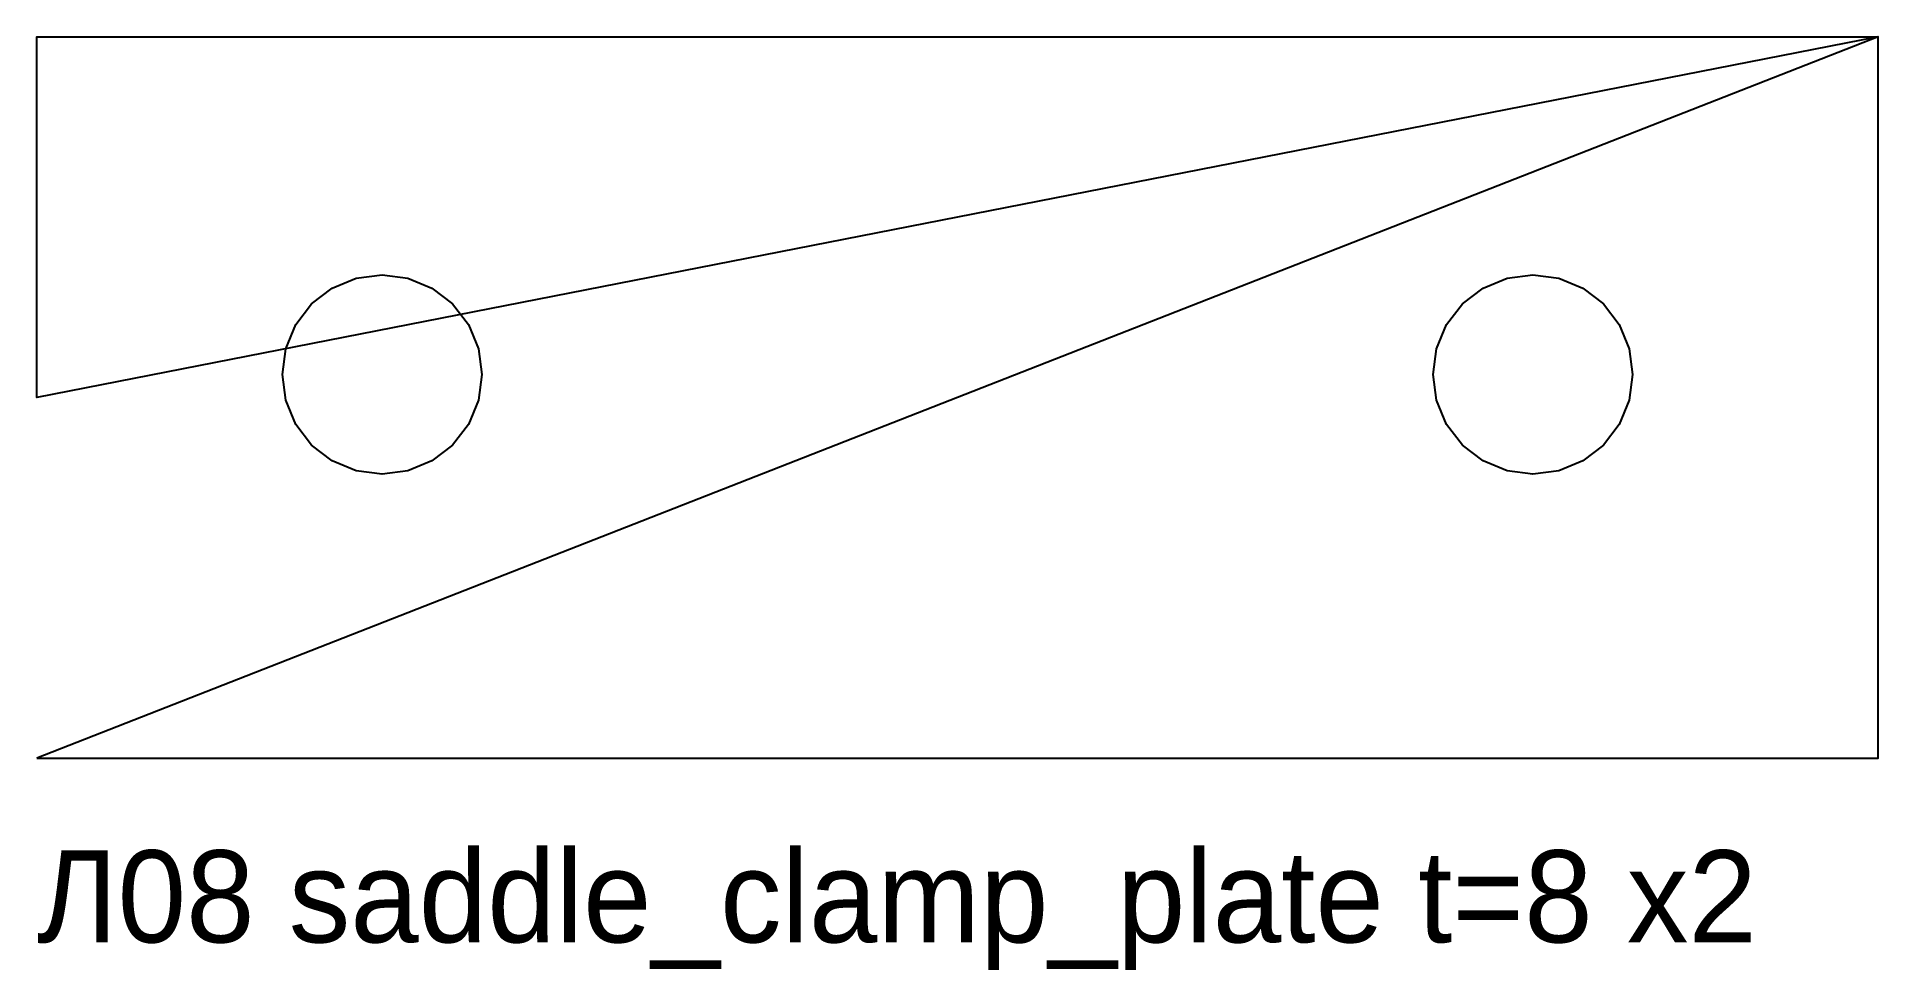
# Model space of a CAD drawing. Header units: millimetres. Extents: x 0 to 120, y -14 to 47.
import ezdxf

# ---------------------------------------------------------------- set-up
doc = ezdxf.new("R2010")
doc.units = ezdxf.units.MM

msp = doc.modelspace()

# ---------------------------------------------------------------- linework, layer by layer
at = {"layer": 'CUT'}
for points in [[(0, 0), (60, 0), (120, 0), (120, 23.5), (120, 47), (0, 23.5), (0, 47), (60, 47), (120, 47)], [(22.5, 31.5), (24.18, 31.28), (25.75, 30.63), (27.1, 29.6), (28.13, 28.25), (28.78, 26.68), (29, 25), (28.78, 23.32), (28.13, 21.75), (27.1, 20.4), (25.75, 19.37), (24.18, 18.72), (22.5, 18.5), (20.82, 18.72), (19.25, 19.37), (17.9, 20.4), (16.87, 21.75), (16.22, 23.32), (16, 25), (16.22, 26.68), (16.87, 28.25), (17.9, 29.6), (19.25, 30.63), (20.82, 31.28), (22.5, 31.5)], [(97.5, 31.5), (99.18, 31.28), (100.75, 30.63), (102.1, 29.6), (103.13, 28.25), (103.78, 26.68), (104, 25), (103.78, 23.32), (103.13, 21.75), (102.1, 20.4), (100.75, 19.37), (99.18, 18.72), (97.5, 18.5), (95.82, 18.72), (94.25, 19.37), (92.9, 20.4), (91.87, 21.75), (91.22, 23.32), (91, 25), (91.22, 26.68), (91.87, 28.25), (92.9, 29.6), (94.25, 30.63), (95.82, 31.28), (97.5, 31.5)]]:
    msp.add_lwpolyline(points, close=True, dxfattribs=at)

# ---------------------------------------------------------------- texts
at = {"layer": 'TEXT'}
msp.add_text('Л08 saddle_clamp_plate t=8 x2', height=6, dxfattribs=at).set_placement((0, -12))

doc.saveas('drawing.dxf')
